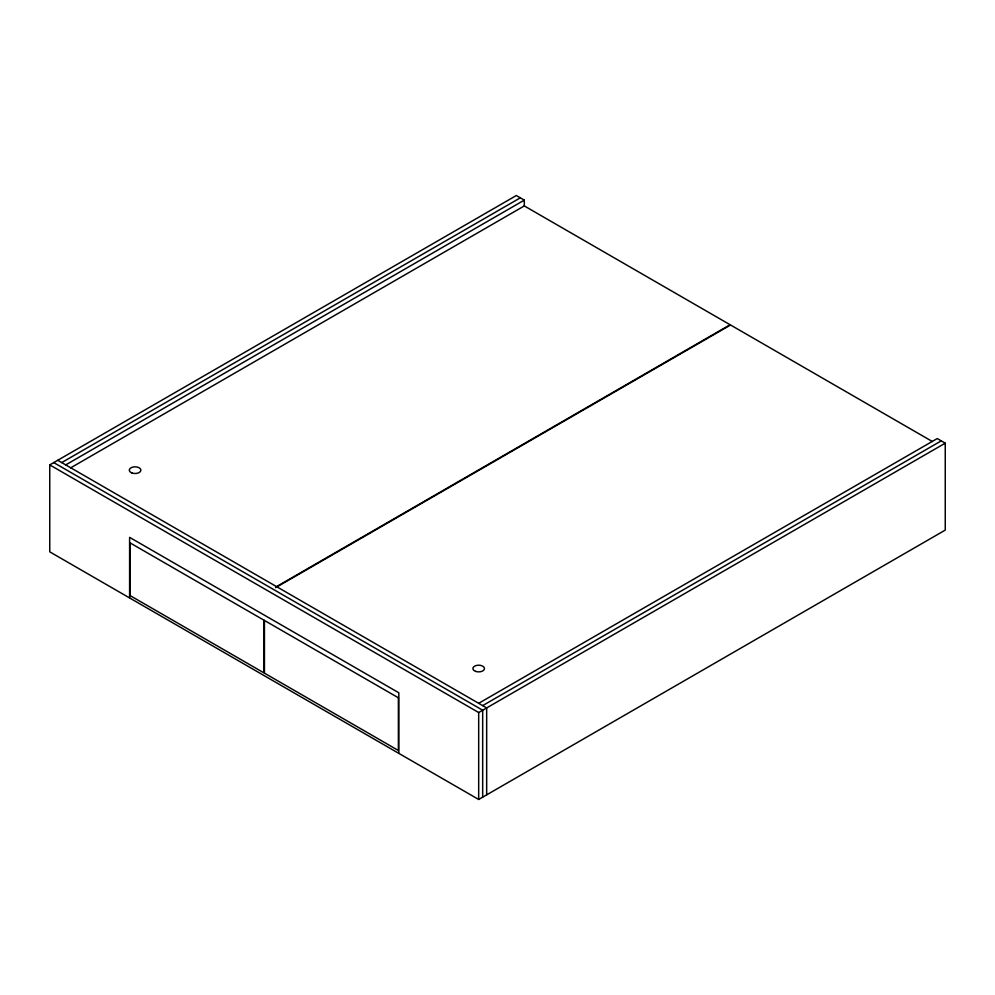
<?xml version="1.0" encoding="UTF-8"?>
<svg xmlns="http://www.w3.org/2000/svg" width="995" height="995" viewBox="0 0 995 995"><rect width="100%" height="100%" fill="white"/><g stroke="black" fill="none" stroke-linecap="round" stroke-linejoin="round"><path stroke-width="1.49" d="M478.682 703.316L937.265 438.559L945.25 443.161L945.25 530.099L478.682 799.47L49.75 551.839L49.75 464.901L516.318 195.53L524.303 200.132L524.303 206.351M61.727 462.588L520.31 197.831M65.72 464.901L524.303 200.132M70.67 467.837L524.303 205.928L730.106 324.743L276.461 586.652M275.578 587.684L730.554 325.004L932.315 441.494M482.674 705.617L941.258 440.86M49.75 464.901L478.682 712.532L945.25 443.161M57.735 460.287L486.667 707.93L486.667 794.868M53.742 462.588L482.674 710.231L482.674 797.169M478.682 712.532L478.682 799.47M398.821 753.377L398.821 692.781L129.599 537.35L129.599 597.945M263.986 620.196L130.059 542.884L130.059 595.57L263.986 672.894L263.986 620.196M398.373 697.781L264.446 620.457L264.446 673.155L398.373 750.479L398.373 697.781M475.622 671.401A5.808 3.358 0 0 0 484.49 668.64A5.808 3.358 0 0 0 475.921 665.58A5.808 3.358 0 0 0 475.622 671.401M132.024 473.023A5.808 3.358 0 0 0 140.892 470.274A5.808 3.358 0 0 0 132.323 467.215A5.808 3.358 0 0 0 132.024 473.023"/></g></svg>
